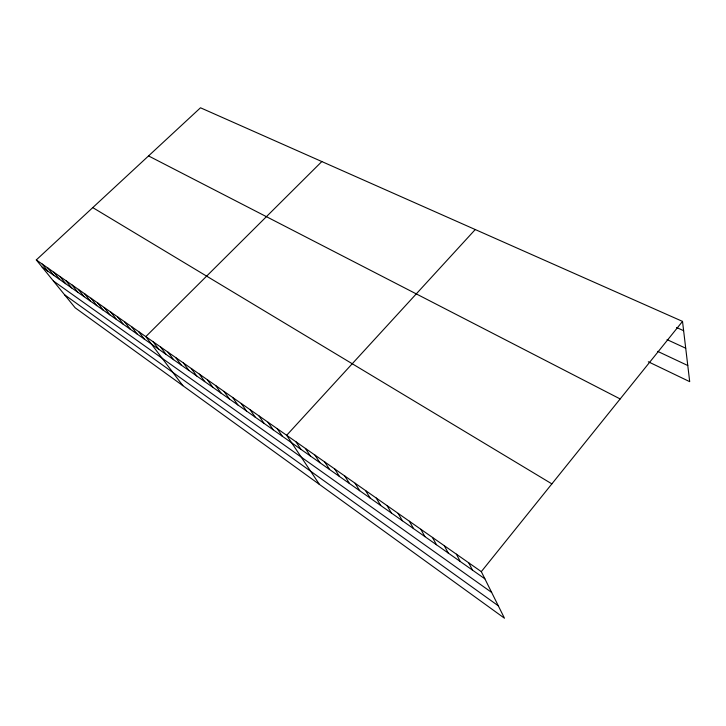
<?xml version="1.0" encoding="UTF-8"?>
<svg xmlns="http://www.w3.org/2000/svg" width="726" height="726" viewBox="0 0 726 726"><rect width="100%" height="100%" fill="white"/><g stroke="black" fill="none" stroke-linecap="round" stroke-linejoin="round"><path stroke-width="1.09" d="M481.311 571.634L682.513 321.391L200.494 107.784L36.3 259.926L75.114 307.76L504.47 618.216L481.311 571.634L36.3 259.926M475.258 229.543L286.661 435.291L319.422 484.405M321.827 161.553L145.799 336.619L182.852 385.66M676.578 327.517L683.62 330.684M667.049 339.623L685.707 348.208M657.729 351.384L687.776 365.523M648.309 361.775L689.7 381.658L682.513 321.391M148.54 155.927L620.149 398.946M92.765 207.609L551.869 483.87M42.181 267.177L484.895 578.849M53.388 280.98L491.647 592.434M64.578 294.765L498.299 605.802M42.063 263.955L47.943 271.225M47.898 268.048L53.769 275.326M53.815 272.196L59.677 279.492M59.813 276.388L65.667 283.703M65.894 280.644L71.729 287.977M72.046 284.964L77.882 292.306M78.29 289.338L84.116 296.689M84.624 293.767L90.432 301.145M91.04 298.268L96.839 305.646M97.556 302.824L103.328 310.22M104.154 307.452L109.916 314.857M110.851 312.135L116.596 319.558M117.639 316.899L123.366 324.331M124.527 321.718L130.235 329.168M131.515 326.618L137.205 334.069M138.602 331.582L144.274 339.051M153.104 341.737L158.731 349.224M160.51 346.928L166.109 354.424M168.033 352.201L173.614 359.697M175.674 357.546L181.219 365.06M183.424 362.982L188.941 370.496M191.301 368.49L196.791 376.014M199.296 374.09L204.75 381.622M207.418 379.78L212.836 387.321M215.667 385.56L221.049 393.102M224.044 391.432L229.398 398.973M232.565 397.394L237.874 404.936M241.214 403.456L246.486 411.007M250.007 409.618L255.234 417.16M258.946 415.88L264.128 423.421M268.03 422.242L273.167 429.783M277.268 428.712L282.35 436.253M295.963 441.798L300.936 449.34M305.41 448.423L310.329 455.946M315.011 455.148L319.876 462.671M324.785 461.99L329.586 469.504M334.722 468.951L339.459 476.456M344.832 476.038L349.505 483.534M355.114 483.244L359.715 490.722M365.586 490.567L370.106 498.036M376.231 498.027L380.687 505.487M387.076 505.623L391.441 513.055M398.111 513.355L402.395 520.769M409.346 521.223L413.548 528.619M420.79 529.245L424.901 536.614M432.442 537.403L436.462 544.745M444.321 545.725L448.232 553.04M456.418 554.192L460.23 561.479M468.742 562.832L472.445 570.082"/></g></svg>
